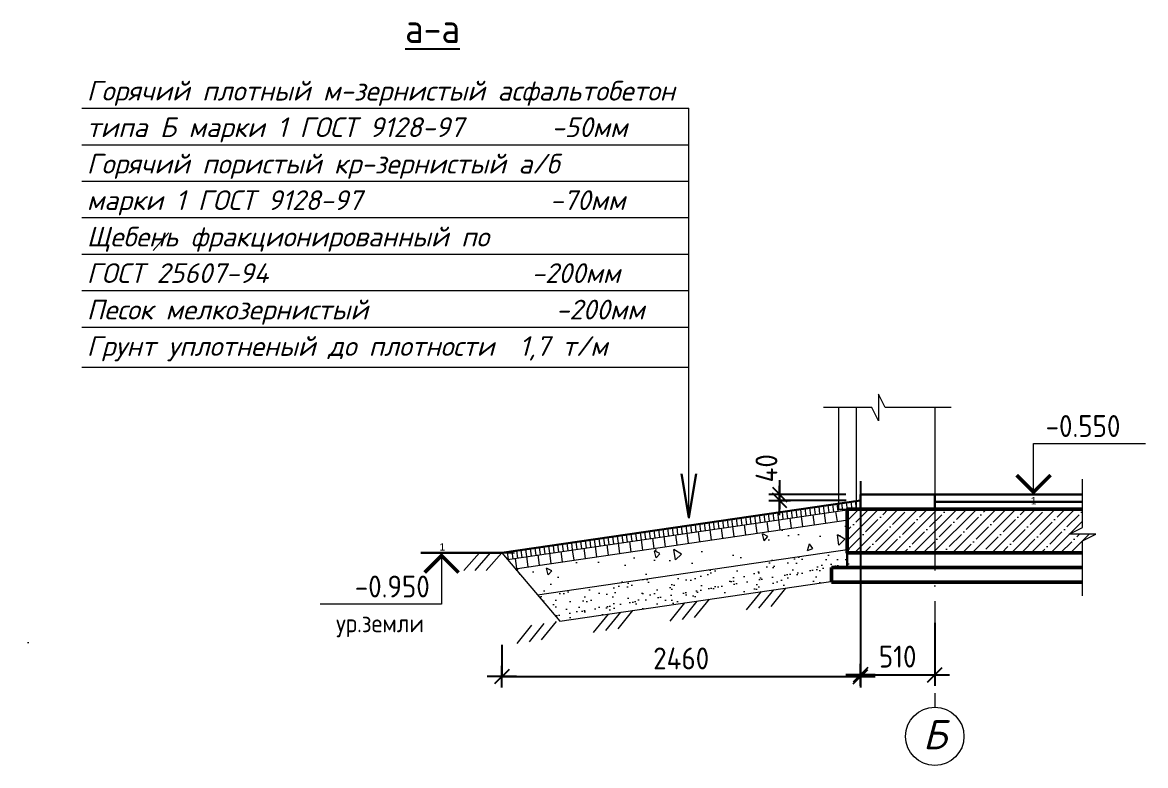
# Model space of a CAD drawing. Header units: millimetres. Extents: x 854812 to 1164625, y 589925 to 823301.
# Drawn here: x 861986 to 877395, y 736229 to 746416 of the extents above; entities that cross this region are included whole.
import ezdxf
from ezdxf.enums import TextEntityAlignment as Align

# ---------------------------------------------------------------- set-up
doc = ezdxf.new("R2010")
doc.units = ezdxf.units.MM
for name, pattern in [('1', [0]), ('ACAD_ISO10W100', [18, 12, -3, 0, -3]), ('JIS_08_15', [17.25, 15, -0.75, 0.75, -0.75])]:
    doc.linetypes.add(name, pattern=pattern)
doc.layers.get('Defpoints').update_dxf_attribs({"color": 40})
for name, color, linetype in [('F-text', 7, 'Continuous'), ('osnovnie', 7, 'Continuous'), ('РАЗМЕР ОСЕВОЙ', 162, 'Continuous')]:
    doc.layers.add(name, color=color, linetype=linetype)
for name, color, linetype, lineweight in [('АР_Текст_отметки высот', 95, 'Continuous', 9), ('оси', 50, 'JIS_08_15', 9), ('перекрытия', 36, 'Continuous', 30), ('пол', 11, '1', 30), ('стены', 172, 'Continuous', 30), ('текст', 7, 'Continuous', 13), ('УКАЗАТЕЛЬ', 6, 'Continuous', 13), ('ФАСАД', 7, 'Continuous', 13), ('фундаменты', 52, 'Continuous', 50), ('ШТРИХ', 142, 'Continuous', 13)]:
    doc.layers.add(name, color=color, linetype=linetype, lineweight=lineweight)
doc.styles.add('GOST 2.304', font='isocpeur.ttf', dxfattribs={"width": 0.9})
doc.styles.add('Isocpeur', font='isocpeui.ttf')
doc.styles.get("Standard").update_dxf_attribs({"font": 'arial.ttf'})
doc.styles.add('Ок1', font='isocpeur.ttf', dxfattribs={"oblique": 15})
doc.dimstyles.new('C 2', dxfattribs={"dimscale": 100, "dimtxt": 3, "dimasz": 0.1, "dimexe": 0, "dimexo": 2, "dimgap": 1, "dimtad": 1, "dimdec": 0, "dimlfac": 0.5, "dimdsep": 46, "dimtxsty": 'GOST 2.304', "dimblk": 'A8MITTA', "dimcen": 3, "dimclrt": 256, "dimaunit": 1, "dimadec": 0, "dimazin": 0, "dimtfac": 1, "dimtdec": 0, "dimtofl": 0, "dimtmove": 1, "dimatfit": 3, "dimldrblk": 'OBLIQUE', "dimfxl": 1, "dimtolj": 1, "dimtzin": 0, "dimarcsym": 0})

# ---------------------------------------------------------------- blocks, each defined once
blk = doc.blocks.new('A8MITTA')
for p, q in [((-20, 0), (20, 0)), ((-10, -10), (10, 10)), ((0, 15), (0, -15))]:
    blk.add_line(p, q)
blk = doc.blocks.new('*D1124')
at = {"layer": 'Defpoints', "color": 0, "lineweight": 50}
for p in [(873484, 739943), (872375, 739863), (873486, 739863)]:
    blk.add_point(p, dxfattribs=at)
at = {"layer": 'РАЗМЕР ОСЕВОЙ', "color": 0, "lineweight": -2}
for p, q in [((872375, 739953), (872375, 739963)), ((873284, 739943), (872375, 739943)), ((873286, 739863), (872375, 739863)), ((872375, 739853), (872375, 739843))]:
    blk.add_line(p, q, dxfattribs=at)
at = {"layer": 'РАЗМЕР ОСЕВОЙ', "color": 0, "lineweight": -2, "xscale": 10, "yscale": 10, "zscale": 10}
for p, rotation in [((872375, 739943), 270), ((872375, 739863), 90)]:
    blk.add_blockref('A8MITTA', p, dxfattribs=dict(at, rotation=rotation))
at = {"layer": 'РАЗМЕР ОСЕВОЙ', "insert": (872194, 740304), "char_height": 300, "attachment_point": 5, "rotation": 90, "style": 'GOST 2.304'}
blk.add_mtext('\\A1;40', dxfattribs=at)
blk = doc.blocks.new('_Oblique')
at = {"color": 0, "linetype": 'ByBlock', "lineweight": -2}
blk.add_line((-0.5, -0.5), (0.5, 0.5), dxfattribs=at)
blk = doc.blocks.new('*D1125')
at = {"layer": 'Defpoints', "color": 0, "lineweight": 50}
for p in [(873484, 740327), (868564, 738082), (873484, 737447)]:
    blk.add_point(p, dxfattribs=at)
at = {"layer": 'РАЗМЕР ОСЕВОЙ', "color": 0, "lineweight": -2}
for p, q in [((873484, 740127), (873484, 737447)), ((868564, 737882), (868564, 737447)), ((868574, 737447), (873474, 737447))]:
    blk.add_line(p, q, dxfattribs=at)
at = {"layer": 'РАЗМЕР ОСЕВОЙ', "color": 0, "lineweight": -2, "xscale": 10, "yscale": 10, "zscale": 10, "rotation": 180}
blk.add_blockref('A8MITTA', (868564, 737447), dxfattribs=at)
at = {"layer": 'РАЗМЕР ОСЕВОЙ', "color": 0, "lineweight": -2, "xscale": 10, "yscale": 10, "zscale": 10}
blk.add_blockref('A8MITTA', (873484, 737447), dxfattribs=at)
at = {"layer": 'РАЗМЕР ОСЕВОЙ', "insert": (871024, 737697), "char_height": 300, "attachment_point": 5, "style": 'GOST 2.304'}
blk.add_mtext('\\A1;2460', dxfattribs=at)
blk = doc.blocks.new('*U353')
at = {"color": 7, "linetype": 'Continuous', "lineweight": 15}
for p, q in [((-12, 0), (-10, 0)), ((-10, 0), (-10, -7)), ((-10, 0), (0, 0)), ((-10, -7), (-26.68, -7))]:
    blk.add_line(p, q, dxfattribs=at)
at = {"color": 7, "linetype": 'Continuous', "lineweight": 15, "const_width": 0.5}
blk.add_lwpolyline([(-7.67, -2.68), (-10, -0.35), (-12.32, -2.68)], dxfattribs=at)
at = {"color": 7, "linetype": 'Continuous', "lineweight": 15, "style": 'GOST 2.304', "width": 0.9, "flags": 8}
blk.add_attdef('+OTM', text='', height=3, rotation=360, dxfattribs=at).set_placement((-20.16, -7), align=Align.BOTTOM_LEFT)
at = {"color": 7, "linetype": 'Continuous', "lineweight": 15, "flags": 8}
blk.add_attdef('YRZ', text='', height=3, rotation=360, dxfattribs=at).set_placement((-21.03, -11.62), align=Align.BOTTOM_LEFT)
at = {"layer": 'Defpoints', "color": 5, "linetype": 'Continuous', "flags": 8}
blk.add_attdef('M', text='', height=1, rotation=360, dxfattribs=at).set_placement((-9.9, 1.33), align=Align.TOP_CENTER)
blk = doc.blocks.new('*U408')
at = {"color": 7, "linetype": 'Continuous', "lineweight": 15}
for p, q in [((10, 0), (10, 7)), ((10, 7), (25.36, 7)), ((10, 0), (0, 0)), ((12, 0), (10, 0))]:
    blk.add_line(p, q, dxfattribs=at)
at = {"color": 7, "linetype": 'Continuous', "lineweight": 15, "const_width": 0.5}
blk.add_lwpolyline([(7.67, 2.67), (10, 0.35), (12.32, 2.67)], dxfattribs=at)
at = {"color": 7, "linetype": 'Continuous', "lineweight": 15, "style": 'GOST 2.304', "width": 0.9, "flags": 8}
blk.add_attdef('+OTM', text='', height=3, dxfattribs=at).set_placement((11.65, 7), align=Align.BOTTOM_LEFT)
at = {"layer": 'Defpoints', "color": 5, "linetype": 'Continuous', "flags": 8}
blk.add_attdef('M', text='', height=1, rotation=360, dxfattribs=at).set_placement((10, -0.33), align=Align.TOP_CENTER)
blk = doc.blocks.new('*D1136')
at = {"layer": 'Defpoints', "color": 0, "lineweight": 50}
for p in [(874504, 738386, 0), (873484, 738166, 0), (874504, 737472)]:
    blk.add_point(p, dxfattribs=at)
at = {"layer": 'РАЗМЕР ОСЕВОЙ', "color": 0, "lineweight": -2}
for p, q in [((874504, 738186), (874504, 737472)), ((873484, 737966), (873484, 737472)), ((873494, 737472), (874494, 737472))]:
    blk.add_line(p, q, dxfattribs=at)
at = {"layer": 'РАЗМЕР ОСЕВОЙ', "color": 0, "lineweight": -2, "xscale": 10, "yscale": 10, "zscale": 10, "rotation": 180}
blk.add_blockref('A8MITTA', (873484, 737472), dxfattribs=at)
at = {"layer": 'РАЗМЕР ОСЕВОЙ', "color": 0, "lineweight": -2, "xscale": 10, "yscale": 10, "zscale": 10}
blk.add_blockref('A8MITTA', (874504, 737472), dxfattribs=at)
at = {"layer": 'РАЗМЕР ОСЕВОЙ', "insert": (873994, 737722), "char_height": 300, "attachment_point": 5, "style": 'GOST 2.304'}
blk.add_mtext('\\A1;510', dxfattribs=at)

msp = doc.modelspace()

# ---------------------------------------------------------------- hatches: boundary and pattern name
at = {"layer": 'ШТРИХ'}
h = msp.add_hatch(dxfattribs=at)
h.set_pattern_fill('ANSI31', color=256, scale=20, angle=52.57819)
h.set_pattern_definition([(97.578186, (1094641.11, 402605.085), (-62.94538, -8.374316), [])])
h.paths.add_polyline_path([(868563.8, 739142.9), (868640.1, 739053.1), (873488.4, 739762.6), (873483.8, 739862.9)])
h = msp.add_hatch(dxfattribs=at)
h.set_pattern_fill('ANSI31', color=256, scale=50, angle=52.57819)
h.set_pattern_definition([(97.578186, (1094641.11, 402605.09), (-157.36345, -20.93579), [])])
h.paths.add_polyline_path([(868640.1, 739053.1), (868747, 738927.2), (873315.3, 739595.7), (873309, 739734.8), (873497.8, 739743.5), (873495.5, 739763.6)])
at = {"layer": 'ШТРИХ', "ltscale": 0.1}
h = msp.add_hatch(dxfattribs=at)
h.set_pattern_fill('ANSI35', color=256, scale=30, style=0)
h.set_pattern_definition([(45, (0, 6103.77), (-134.703842, 134.703842), []), (45, (134.7, 6103.77), (-134.703842, 134.703842), [238.125, -47.625, 0, -47.625])])
h.paths.add_polyline_path([(873303.3, 739142.9), (874503.7, 739142.9), (874503.7, 739742.9), (873303.3, 739742.9)])
h.paths.add_polyline_path([(874503.7, 739142.9), (876530.7, 739142.9), (876530.7, 739310.6), (876712.5, 739401.5), (876348.8, 739401.5), (876530.7, 739492.4), (876530.7, 739742.9), (874503.7, 739742.9)])
at = {"layer": 'ШТРИХ'}
h = msp.add_hatch(dxfattribs=at)
h.set_pattern_fill('AR-CONC', color=256, scale=5, angle=52.57819)
h.set_pattern_definition([(102.57819, (1094641.1, 402605.1), (616.8411, 675.011), [95.25, -1047.75]), (47.57819, (1094641.1, 402605.1), (-865.754, 440.5568), [76.2, -838.203]), (153.02963, (1094692.5, 402661.3), (-248.913, 1115.5677), [80.95, -890.4512]), (98.7624, (1094439.4, 402759.4), (990.5908, 948.6912), [142.875, -1571.625]), (149.21374, (1094522, 402838.5), (-261.182, 1694.4894), [121.425, -1335.678]), (43.76234, (1094439.4, 402759.4), (-261.182, 1694.4894), [114.3, -1257.2987]), (73.57819, (1094567, 402821.7), (866.7504, 291.3264), [95.25, -1047.75]), (18.57819, (1094567, 402821.7), (-543.6163, 805.0458), [76.2, -838.2]), (124.02963, (1094639.2, 402846), (323.1341, 1096.3722), [80.95, -890.4497]), (90.07819, (1094641.1, 402605.1), (-326.37662, 269.17588), [0, -828.04, 0, -850.9, 0, -841.375]), (60.07819, (1094641.1, 402605.1), (-194.7844, 569.7231), [0, -485.14, 0, -808.99, 0, -320.675]), (20.07819, (1094469, 402380.16), (434.72565, 521.01278), [0, -317.5, 0, -990.6, 0, -1314.45]), (10.07819, (1094391.83, 402279.3), (349.1079, 665.46425), [0, -412.75, 0, -657.86, 0, -933.45])])
h.paths.add_polyline_path([(862206.7, 737970.1), (861986.2, 737937.8), (862245.6, 737632.3)])
h.paths.add_polyline_path([(868747, 738927.2), (869052.3, 738567.6), (873333.6, 739194.2), (873315.3, 739595.7)])
h = msp.add_hatch(dxfattribs=at)
h.set_pattern_fill('AR-SAND', color=256, scale=5, angle=52.57819)
h.set_pattern_definition([(90.078186, (1094641.1, 402605.09), (-199.20343, 142.3493), [0, -193.04, 0, -215.9, 0, -206.375]), (60.07819, (1094641.1, 402605.1), (-148.0625, 396.30146), [0, -104.14, 0, -173.99, 0, -66.675]), (20.078186, (1094546.18, 402481.03), (239.76374, 314.53314), [0, -63.5, 0, -228.6, 0, -298.45]), (10.07819, (1094546.2, 402481.03), (143.47495, 370.93655), [0, -31.75, 0, -149.86, 0, -171.45])])
h.paths.add_polyline_path([(869052.3, 738567.6), (869357.7, 738208), (873137.3, 738761.2), (873129.8, 738925.8), (873345.5, 738935.7), (873333.6, 739194.2)])

# ---------------------------------------------------------------- linework, layer by layer
at = {"layer": 'osnovnie', "color": 0, "lineweight": 15}
for p, q in [((862801.5, 745240.4, 0), (871130.2, 745240.4, 0)), ((871130.2, 740027.6, 0), (871130.2, 745240.4, 0)), ((862801.5, 744740.4, 0), (871130.2, 744740.4, 0)), ((862801.5, 744240.4, 0), (871130.2, 744240.4, 0)), ((862801.5, 743740.4, 0), (871130.2, 743740.4, 0)), ((862801.5, 743240.4, 0), (871130.2, 743240.4, 0)), ((862801.5, 742740.4, 0), (871130.2, 742740.4, 0)), ((862801.5, 742240.4, 0), (871130.2, 742240.4, 0)), ((862801.5, 741690.4, 0), (871130.2, 741690.4, 0)), ((871130.2, 739627.6, 0), (871130.2, 740027.6, 0))]:
    msp.add_line(p, q, dxfattribs=at)
at = {"layer": 'оси', "color": 7, "linetype": 'ACAD_ISO10W100', "ltscale": 70}
msp.add_line((874503.7, 739742.9, 0), (874503.7, 737028.7, 0), dxfattribs=at)
at = {"layer": 'перекрытия', "ltscale": 50, "elevation": 0}
msp.add_lwpolyline([(873303.3, 739142.7), (873303.3, 739142.7), (873303.3, 738942.9), (876530.7, 738942.9)], dxfattribs=at)
at = {"layer": 'пол', "ltscale": 0.1}
for p, q in [((874503.3, 739942.9, 0), (876530.7, 739942.9, 0)), ((874503.3, 739842.9, 0), (876530.7, 739842.9, 0))]:
    msp.add_line(p, q, dxfattribs=at)
at = {"layer": 'стены', "ltscale": 0.1}
for p, q in [((873483.8, 739942.9, 0), (873483.8, 739742.9, 0)), ((873483.8, 739942.9, 0), (874503.7, 739942.9, 0)), ((874503.7, 739942.9, 0), (874503.7, 739742.9, 0)), ((867451.8, 739142.9, 0), (868563.8, 739142.9, 0))]:
    msp.add_line(p, q, dxfattribs=at)
at = {"layer": 'стены', "ltscale": 0.3}
msp.add_line((873483.8, 739862.9, 0), (868563.8, 739142.9, 0), dxfattribs=at)
at = {"layer": 'текст', "color": 7}
msp.add_circle((874503.7, 736628.7, 0), 400, dxfattribs=at)
at = {"layer": 'УКАЗАТЕЛЬ', "ltscale": 200, "elevation": 0}
for points in [[(874730.1, 741137.1), (873822.9, 741137.1), (873732, 741318.9), (873732, 740955.2), (873641.1, 741137.1), (872977.5, 741137.1)], [(876530.7, 738556.8), (876530.7, 739310.6), (876712.5, 739401.5), (876348.8, 739401.5), (876530.7, 739492.4), (876530.7, 740156.1)]]:
    msp.add_lwpolyline(points, dxfattribs=at)
at = {"layer": 'УКАЗАТЕЛЬ', "color": 7, "lineweight": 30, "elevation": 0}
msp.add_lwpolyline([(871030.2, 740227.6), (871130.2, 739627.6), (871230.2, 740227.6)], dxfattribs=at)
at = {"layer": 'ФАСАД', "ltscale": 0.1}
for p, q in [((873183.8, 741137.1, 0), (873183.8, 739742.9, 0)), ((873423.8, 741137.1, 0), (873423.8, 739742.9, 0)), ((874503.3, 741137.1, 0), (874503.3, 739942.9, 0)), ((873183.8, 739742.9, 0), (873423.8, 739742.9, 0))]:
    msp.add_line(p, q, dxfattribs=at)
at = {"layer": 'фундаменты', "ltscale": 75}
for p, q in [((873087.4, 738942.9, 0), (873087.4, 738742.9, 0)), ((873087.4, 738942.9, 0), (876530.7, 738942.9, 0)), ((873087.4, 738742.9, 0), (876530.7, 738742.9, 0)), ((874627.9, 738742.9, 0), (876530.7, 738742.9, 0))]:
    msp.add_line(p, q, dxfattribs=at)
at = {"layer": 'фундаменты', "ltscale": 75, "elevation": 0}
for points in [[(873303.3, 739142.9), (873303.3, 739142.9), (873303.3, 739142.7), (873303.3, 739742.9), (873303.3, 739742.9), (873303.3, 739742.9), (876530.7, 739742.9)], [(876530.7, 739142.9), (873303.3, 739142.9)]]:
    msp.add_lwpolyline(points, dxfattribs=at)
at = {"layer": 'ШТРИХ', "ltscale": 100}
for p, q in [((863780.7, 743291.6), (863995.1, 743533.7)), ((868041.4, 738900.8, 0), (868255.9, 739142.9, 0)), ((868195.4, 738900.8, 0), (868409.8, 739142.9, 0)), ((868349.4, 738900.8, 0), (868563.8, 739142.9, 0)), ((871922, 738361.4, 0), (872125.1, 738613, 0)), ((872090, 738386, 0), (872293.1, 738637.6, 0)), ((872257.9, 738410.6, 0), (872461.1, 738662.2, 0)), ((870872.5, 738207.8, 0), (871075.6, 738459.4, 0)), ((871040.4, 738232.4, 0), (871243.6, 738484, 0)), ((871208.4, 738257, 0), (871411.6, 738508.6, 0)), ((869822.9, 738054.2, 0), (870026.1, 738305.9, 0)), ((869990.9, 738078.8, 0), (870194.1, 738330.4, 0)), ((870158.9, 738103.4, 0), (870362.1, 738355, 0)), ((868773.4, 737900.6, 0), (868976.6, 738152.3, 0)), ((868941.4, 737925.2, 0), (869144.5, 738176.9, 0)), ((869109.4, 737949.8, 0), (869312.5, 738201.4, 0))]:
    msp.add_line(p, q, dxfattribs=at)
at = {"layer": 'ШТРИХ'}
for p, q in [((868640.1, 739053.1, 0), (873488.4, 739762.6, 0)), ((868747, 738927.2, 0), (873315.3, 739595.7, 0)), ((869052.3, 738567.6, 0), (873333.6, 739194.2, 0)), ((868563.8, 739142.9, 0), (869357.7, 738208, 0)), ((869357.7, 738208, 0), (873137.3, 738761.2, 0))]:
    msp.add_line(p, q, dxfattribs=at)

# ---------------------------------------------------------------- block references
at = {"layer": 'АР_Текст_отметки высот', "xscale": 100, "yscale": 100, "zscale": 100}
msp.add_blockref('*U408', (874859, 739942.9, 0), dxfattribs=at).add_auto_attribs({'+OTM': '-0.550', 'M': '1'})
at = {"layer": 'АР_Текст_отметки высот'}
ref = msp.add_blockref('*U353', (868736.7, 739142.9, 0), dxfattribs=dict(at, xscale=100, yscale=100, zscale=100))
ref.add_attrib('+OTM', '-0.950', dxfattribs={"layer": '0', "color": 7, "linetype": 'Continuous', "lineweight": 15, "height": 300, "rotation": 360, "style": 'GOST 2.304', "width": 0.9, "flags": 8}).set_placement((866545.5, 738442.9, 0), align=Align.BOTTOM_LEFT)
ref.add_attrib('YRZ', 'ур.земли', dxfattribs={"layer": '0', "color": 7, "linetype": 'Continuous', "lineweight": 15, "height": 250, "rotation": 360, "style": 'GOST 2.304', "width": 0.9, "flags": 8}).set_placement((866290.2, 737980.5, 0), align=Align.BOTTOM_LEFT)
ref.add_attrib('M', '1', dxfattribs={"layer": 'Defpoints', "color": 5, "linetype": 'Continuous', "height": 100, "rotation": 360, "flags": 8}).set_placement((867747.1, 739275.9, 0), align=Align.TOP_CENTER)

# ---------------------------------------------------------------- texts
at = {"layer": 'F-text', "linetype": 'Continuous', "insert": (867612.1, 746334.7, 0), "char_height": 400, "width": 7253.112, "attachment_point": 5, "style": 'GOST 2.304'}
msp.add_mtext('{\\Lа-а}', dxfattribs=at)
at = {"layer": 'текст', "color": 7, "style": 'Isocpeur'}
msp.add_text('Б', height=400, dxfattribs=at).set_placement((874504.1, 736452.3, 0), align=Align.CENTER)
at = {"layer": 'текст', "color": 7, "ltscale": 64.565217, "insert": (862868.6, 745615, 0), "char_height": 270, "attachment_point": 1, "line_spacing_factor": 1.111111, "style": 'Ок1'}
msp.add_mtext('Горячий плотный м-зернистый асфальтобетон \\Pтипа Б марки 1 ГОСТ 9128-97       -50мм\\PГорячий пористый кр-зернистый а/б \\Pмарки 1 ГОСТ 9128-97               -70мм\\PЩебень фракционированный по \\PГОСТ 25607-94                     -200мм\\PПесок мелкозернистый               -200мм\\PГрунт уплотненый до плотности  1,7 т/м ', dxfattribs=at)

# ---------------------------------------------------------------- dimensions: what is measured, and where the dimension line sits
at = {"layer": 'РАЗМЕР ОСЕВОЙ'}
dim = msp.add_linear_dim(base=(872374.6, 739863, 0), p1=(873483.8, 739942.9, 0), p2=(873486.2, 739863, 0), angle=90, dimstyle='C 2', override={"dimtmove": 2}, dxfattribs=at)
dim.commit()
dim.dimension.update_dxf_attribs({"geometry": '*D1124', "text_midpoint": (872194.3, 740303.6, 0), "dimtype": 160})
dim = msp.add_linear_dim(base=(873483.8, 737447.2, 0), p1=(868563.8, 738081.5, 0), p2=(873483.8, 740327.3, 0), dimstyle='C 2', dxfattribs=at)
dim.commit()
dim.dimension.update_dxf_attribs({"geometry": '*D1125', "text_midpoint": (871023.8, 737697.2, 0)})
dim = msp.add_linear_dim(base=(874503.7, 737472), p1=(873483.8, 738165.7, 0), p2=(874503.7, 738385.8, 0), dimstyle='C 2', dxfattribs=at)
dim.commit()
dim.dimension.update_dxf_attribs({"geometry": '*D1136', "text_midpoint": (873993.8, 737472), "dimtype": 160})

doc.saveas('drawing.dxf')
